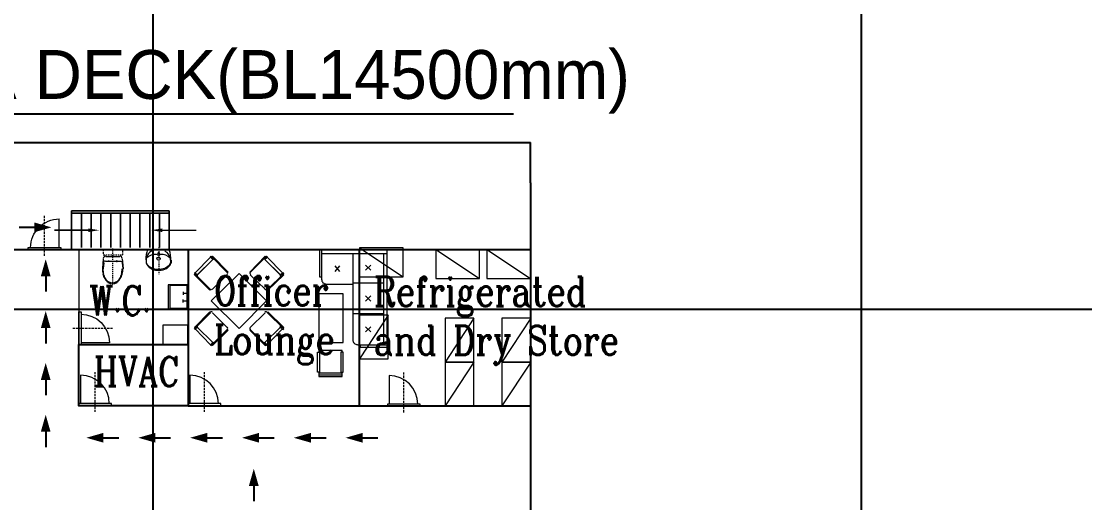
# Model space of a CAD drawing. Header units: millimetres. Extents: x -4 to 3776, y -4 to 4079.
# Drawn here: x 131.6 to 240.5, y 360.3 to 409.7 of the extents above; entities that cross this region are included whole.
import ezdxf
from ezdxf import colors
from ezdxf.entities.mleader import LeaderData, LeaderLine
from ezdxf.math import Vec2, Vec3

# ---------------------------------------------------------------- set-up
doc = ezdxf.new("R2010")
doc.units = ezdxf.units.MM
doc.linetypes.add('PDF_IMPORT', pattern=[1, 0.8, -0.2])
for name, color, linetype in [('BK_kedu', 255, 'Continuous'), ('PDF_0', 7, 'Continuous'), ('PDF_DOOR', 7, 'Continuous'), ('PDF_FUR', 7, 'Continuous'), ('PDF_JOINERWOEK', 7, 'Continuous'), ('PDF_SANITARY', 7, 'Continuous'), ('TEXT', 4, 'Continuous')]:
    doc.layers.add(name, color=color, linetype=linetype)
doc.layers.add('Sheet$GRID', color=254, linetype='Continuous', true_color=0xbebebe)
doc.styles.add('CHINESE', font='short.shx', dxfattribs={"bigfont": 'hzdxf.shx'})
doc.styles.add('ROMANC', font='ROMANC.shx', dxfattribs={"width": 0.8, "bigfont": 'HZDX.shx'})
doc.styles.get("Standard").update_dxf_attribs({"font": 'arial.ttf'})

# ---------------------------------------------------------------- blocks, each defined once
blk = doc.blocks.new('wai bu lou ti')
at = {"layer": 'PDF_0', "transparency": 33554559}
blk.add_hatch(color=256, dxfattribs=at).paths.add_polyline_path([(3603.81, 3634.08), (3603.81, 3633.71), (3604.92, 3633.9)])
at = {"layer": 'PDF_0', "lineweight": 0}
for points in [[(3612.08, 3631.91), (3602.1, 3631.91), (3602.1, 3635.89), (3612.08, 3635.89)], [(3602.1, 3635.66), (3612.08, 3635.66)], [(3603.11, 3632.14), (3603.11, 3635.66)], [(3604.09, 3632.14), (3604.09, 3635.66)], [(3605.1, 3632.14), (3605.1, 3635.66)], [(3606.12, 3632.14), (3606.12, 3635.66)], [(3607.09, 3632.14), (3607.09, 3635.66)], [(3608.11, 3632.14), (3608.11, 3635.66)], [(3609.08, 3632.14), (3609.08, 3635.66)], [(3610.1, 3632.14), (3610.1, 3635.66)], [(3611.11, 3632.14), (3611.11, 3635.66)], [(3612.08, 3632.14), (3612.08, 3635.66)], [(3611.39, 3633.9), (3614.86, 3633.9)]]:
    blk.add_lwpolyline(points, dxfattribs=at)
for points in [[(3602.1, 3631.91), (3602.1, 3635.89), (3612.08, 3635.89), (3612.08, 3631.91)], [(3612.08, 3631.91), (3612.08, 3635.89), (3602.1, 3635.89), (3602.1, 3631.91)], [(3612.08, 3635.66), (3602.1, 3635.66)], [(3603.11, 3635.66), (3603.11, 3632.14)], [(3604.09, 3635.66), (3604.09, 3632.14)], [(3605.1, 3635.66), (3605.1, 3632.14)], [(3606.12, 3635.66), (3606.12, 3632.14)], [(3607.09, 3635.66), (3607.09, 3632.14)], [(3608.11, 3635.66), (3608.11, 3632.14)], [(3609.08, 3635.66), (3609.08, 3632.14)], [(3610.1, 3635.66), (3610.1, 3632.14)], [(3611.11, 3635.66), (3611.11, 3632.14)], [(3612.08, 3635.66), (3612.08, 3632.14)], [(3600.34, 3633.9), (3603.81, 3633.9)]]:
    blk.add_lwpolyline(points, close=True, dxfattribs=at)
at = {"layer": 'PDF_0', "lineweight": 0, "transparency": 33554559}
blk.add_solid([(3611.39, 3633.71), (3611.39, 3634.08), (3610.28, 3633.9)], dxfattribs=at)
blk = doc.blocks.new('men')
at = {"layer": 'PDF_DOOR', "lineweight": 0}
blk.add_lwpolyline([(3722.174, 3595.896), (3722.174, 3593.113), (3722.368, 3593.113), (3722.368, 3595.896)], close=True, dxfattribs=at)
blk.add_lwpolyline([(3722.368, 3595.734), (3724.796, 3595.734)], dxfattribs=at)
at = {"layer": 'PDF_DOOR', "linetype": 'PDF_IMPORT', "lineweight": 0, "ltscale": 0.231192}
blk.add_lwpolyline([(3721.656, 3594.504), (3725.055, 3594.504)], dxfattribs=at)
at = {"layer": 'PDF_DOOR', "lineweight": 0}
blk.add_arc((3722.352, 3595.751), 2.444, 270, 0, dxfattribs=at)
blk = doc.blocks.new('椅子')
at = {"layer": 'PDF_FUR', "lineweight": 0}
for points in [[(0.18, 2.4), (0, 2.4), (0, 0), (0.18, 0)], [(2.22, 0), (2.68, 0), (2.68, 2.4), (2.22, 2.4)], [(2.31, 0), (2.31, 2.4)], [(2.5, 0), (2.5, 2.4)]]:
    blk.add_lwpolyline(points, dxfattribs=at)
for points in [[(2.22, 2.5), (0.18, 2.5), (0.18, 2.27), (2.22, 2.27)], [(2.22, 0.09), (2.22, -0.14), (0.18, -0.14), (0.18, 0.09)]]:
    blk.add_lwpolyline(points, close=True, dxfattribs=at)
blk = doc.blocks.new('jiantou')
at = {"color": 1, "lineweight": 25}
blk.add_line((3589.24, 3590.6), (3590.8, 3590.6), dxfattribs=at)
blk.add_lwpolyline([(3587.49, 3590.6, 0, 1, 0), (3589.24, 3590.6, 1, 1, 0)], format="xyseb", dxfattribs=at)
blk = doc.blocks.new('*U449')
at = {"color": 4, "lineweight": 25, "rotation": 90}
blk.add_blockref('jiantou', (3590.6, -3589.14), dxfattribs=at)
blk = doc.blocks.new('*U450')
at = {"color": 0, "linetype": 'ByBlock', "lineweight": -2, "transparency": 16777216}
for p in [(0, 15.93), (0, 10.62), (0, 5.31), (0, 0)]:
    blk.add_blockref('*U449', p, dxfattribs=at)
blk = doc.blocks.new('*U451')
at = {"color": 4, "lineweight": 25, "xscale": -1, "rotation": 359.9999999999703}
blk.add_blockref('jiantou', (3589.14, -3590.6), dxfattribs=at)
blk = doc.blocks.new('*U452')
at = {"color": 0, "linetype": 'ByBlock', "lineweight": -2, "transparency": 16777216}
for p in [(0, 0), (5.31, 0), (10.62, 0), (15.93, 0)]:
    blk.add_blockref('*U451', p, dxfattribs=at)
blk = doc.blocks.new('*U456')
at = {"color": 4, "lineweight": 25, "xscale": -1, "rotation": 359.9999999999703}
blk.add_blockref('jiantou', (3589.14, -3590.6), dxfattribs=at)
blk = doc.blocks.new('*U457')
at = {"color": 0, "linetype": 'ByBlock', "lineweight": -2, "transparency": 16777216}
for p in [(0, 0), (5.31, 0), (10.62, 0), (15.93, 0)]:
    blk.add_blockref('*U456', p, dxfattribs=at)

msp = doc.modelspace()

# ---------------------------------------------------------------- linework, layer by layer
at = {"color": 4, "lineweight": 25}
for p, q in [((71.497, 397.272), (183.747, 397.234)), ((183.746, 393.102), (183.747, 397.234)), ((183.746, 393.102), (183.746, 296.102)), ((71.497, 386.272), (183.746, 386.272)), ((142.687, 386.272), (148.687, 386.272)), ((148.687, 386.272), (148.687, 370.272)), ((166.216, 370.272, -9.732), (166.216, 386.272, -9.732)), ((148.687, 370.272), (183.746, 370.272))]:
    msp.add_line(p, q, dxfattribs=at)
msp.add_lwpolyline([(137.497, 376.562), (148.687, 376.562), (148.687, 370.272), (137.497, 370.272)], close=True, dxfattribs=at)
at = {"layer": 'PDF_FUR', "lineweight": 0}
for points in [[(150.979, 385.501), (149.407, 383.883), (149.592, 383.698), (151.211, 385.27)], [(150.979, 385.501), (150.979, 385.501)], [(151.026, 385.455), (151.118, 385.362), (151.211, 385.409), (151.257, 385.501)], [(156.713, 385.455), (156.62, 385.362), (156.528, 385.409), (156.482, 385.501)], [(156.759, 385.501), (158.331, 383.883), (158.146, 383.698), (156.528, 385.27)], [(156.805, 385.501), (156.805, 385.501)], [(162.346, 386.26), (162.115, 386.26), (162.115, 383.486), (162.346, 383.486)], [(166.279, 376.504), (166.279, 376.273), (169.054, 376.273), (169.054, 386.26), (162.346, 386.26), (162.346, 385.89)], [(162.346, 386.26), (162.346, 383.255)], [(162.346, 385.89), (169.054, 385.89)], [(165.539, 385.89), (165.539, 377.035)], [(168.684, 385.89), (168.684, 376.504)], [(169.054, 385.89), (169.054, 385.89)], [(174.033, 386.272), (178.518, 383.313)], [(179.261, 386.272), (183.746, 383.313)], [(151.164, 385.224), (149.638, 383.698)], [(156.574, 385.224), (158.1, 383.698)], [(163.687, 384.595), (164.195, 384.041)], [(164.195, 384.595), (163.687, 384.041)], [(167.389, 384.688), (166.834, 384.179)], [(167.389, 384.179), (166.834, 384.688)], [(149.361, 383.929), (149.361, 383.929)], [(149.453, 383.837), (149.546, 383.744), (149.453, 383.698), (149.407, 383.605)], [(155.048, 383.698), (156.574, 382.218)], [(158.331, 383.837), (158.193, 383.744), (158.285, 383.698), (158.331, 383.605)], [(158.377, 383.929), (158.377, 383.929)], [(162.854, 382.746), (165.536, 382.746)], [(168.684, 382.838), (165.539, 382.838)], [(168.684, 382.838), (168.684, 382.838)], [(167.389, 381.544), (166.834, 380.989)], [(167.389, 380.989), (166.834, 381.544)], [(152.69, 378.288), (151.164, 379.814)], [(155.048, 378.288), (156.574, 379.814)], [(168.684, 379.694), (165.539, 379.694)], [(168.684, 379.694), (168.684, 379.694)], [(177.941, 379.243), (174.982, 374.758)], [(183.754, 379.243), (180.794, 374.758)], [(149.361, 378.103), (149.361, 378.103)], [(149.453, 378.149), (149.546, 378.288), (149.453, 378.334), (149.407, 378.427)], [(150.979, 376.531), (149.407, 378.149), (149.592, 378.334), (151.211, 376.762)], [(151.164, 376.808), (149.638, 378.288)], [(156.528, 376.762), (158.146, 378.334), (158.331, 378.149), (158.193, 378.288), (158.285, 378.334), (158.331, 378.427)], [(158.331, 378.149), (156.759, 376.531)], [(158.377, 378.103), (158.377, 378.103)], [(167.389, 378.353), (166.834, 377.845)], [(167.389, 377.845), (166.834, 378.353)], [(150.979, 376.485), (150.979, 376.485)], [(151.026, 376.577), (151.118, 376.67), (151.211, 376.623), (151.257, 376.531)], [(156.713, 376.577), (156.62, 376.67), (156.528, 376.623), (156.482, 376.531)], [(156.805, 376.485), (156.805, 376.485)], [(166.048, 376.504), (169.054, 376.504)], [(177.941, 374.758), (174.981, 370.272)], [(183.754, 374.758), (180.794, 370.272)]]:
    msp.add_lwpolyline(points, dxfattribs=at)
for points in [[(151.026, 385.594), (152.69, 383.929), (152.783, 383.975), (151.164, 385.594), (151.118, 385.501), (151.026, 385.455), (150.979, 385.501)], [(151.211, 385.27), (150.979, 385.501)], [(156.713, 385.594), (155.048, 383.929), (155.002, 383.975), (156.574, 385.594), (156.667, 385.501), (156.713, 385.455), (156.805, 385.501)], [(156.528, 385.27), (156.759, 385.501)], [(174.033, 386.272), (174.033, 383.313), (178.518, 383.313), (178.518, 386.272)], [(179.261, 386.272), (179.261, 383.313), (183.746, 383.313), (183.746, 386.272)], [(149.315, 383.698), (149.361, 383.79), (149.453, 383.837), (149.361, 383.929), (149.315, 383.837), (150.979, 382.172), (150.887, 382.126)], [(153.892, 383.837), (156.713, 381.016), (153.892, 378.195), (151.026, 381.016)], [(158.47, 383.698), (158.377, 383.79), (158.331, 383.837), (158.377, 383.929), (158.47, 383.837), (156.805, 382.172), (156.852, 382.126)], [(164.552, 376.765), (164.552, 381.759), (162.055, 381.759), (162.055, 376.765)], [(149.315, 378.288), (149.361, 378.242), (149.453, 378.149), (149.361, 378.103), (149.315, 378.149), (150.979, 379.814), (150.887, 379.906)], [(158.47, 378.288), (158.377, 378.242), (158.331, 378.149), (158.377, 378.103), (158.47, 378.149), (156.805, 379.814), (156.852, 379.906)], [(177.941, 379.243), (174.982, 379.243), (174.982, 374.758), (177.941, 374.758)], [(183.754, 379.243), (180.794, 379.243), (180.794, 374.758), (183.754, 374.758)], [(151.026, 376.438), (152.69, 378.103), (152.783, 378.011), (151.164, 376.438), (151.118, 376.485), (151.026, 376.577), (150.979, 376.485)], [(156.713, 376.438), (155.048, 378.103), (155.002, 378.011), (156.574, 376.438), (156.667, 376.485), (156.713, 376.577), (156.805, 376.485)], [(151.211, 376.762), (150.979, 376.531)], [(156.528, 376.762), (156.759, 376.531)], [(177.941, 374.758), (174.981, 374.758), (174.981, 370.272), (177.941, 370.272)], [(183.754, 374.758), (180.794, 374.758), (180.794, 370.272), (183.754, 370.272)]]:
    msp.add_lwpolyline(points, close=True, dxfattribs=at)
at = {"layer": 'PDF_FUR', "lineweight": 0, "elevation": -9.732}
for points in [[(166.216, 386.441), (166.216, 383.482), (170.702, 383.482), (170.702, 386.441)], [(169.176, 379.57), (166.216, 379.57), (166.216, 375.085), (169.176, 375.085)]]:
    msp.add_lwpolyline(points, close=True, dxfattribs=at)
for points in [[(166.216, 386.441), (170.702, 383.482)], [(169.176, 379.57), (166.216, 375.085)]]:
    msp.add_lwpolyline(points, dxfattribs=at)
at = {"layer": 'PDF_FUR', "lineweight": 0}
for points in [[(152.69, 383.698), (151.164, 382.218, -0.4304007), (150.934, 382.219)], [(156.344, 376.809, 0.4304007), (156.574, 376.808), (158.1, 378.288)]]:
    msp.add_lwpolyline(points, format="xyb", dxfattribs=at)
for centre, radius, start, end in [((151.234, 385.154), 0.162, 45.00144, 138.14974), ((156.459, 385.154), 0.162, 41.85026, 134.99856), ((149.754, 383.628), 0.162, 131.85026, 224.99856), ((152.575, 383.86), 0.162, 311.85026, 44.99856), ((155.164, 383.86), 0.162, 135.00144, 228.14974), ((157.984, 383.628), 0.162, 315.00144, 48.14974), ((156.644, 382.334), 0.162, 221.85026, 314.99856), ((162.831, 383.231), 0.486, 179.99993, 270.00007), ((151.049, 379.744), 0.162, 41.85026, 134.99856), ((156.644, 379.744), 0.162, 45.00144, 138.14974), ((149.754, 378.45), 0.162, 135.00144, 228.14974), ((152.574, 378.219), 0.162, 315.00144, 48.14974), ((155.164, 378.219), 0.162, 131.85026, 224.99856), ((157.984, 378.45), 0.162, 311.85026, 44.99856), ((151.234, 376.924), 0.162, 221.85026, 314.99856), ((166.025, 377.035), 0.486, 179.99993, 270.00007)]:
    msp.add_arc(centre, radius, start, end, dxfattribs=at)
at = {"layer": 'PDF_JOINERWOEK', "lineweight": 0}
msp.add_lwpolyline([(137.497, 386.272), (137.497, 376.562), (148.687, 376.562), (148.687, 386.272)], close=True, dxfattribs=at)
at = {"layer": 'PDF_SANITARY', "linetype": 'PDF_IMPORT', "lineweight": 0, "ltscale": 0.184954}
msp.add_lwpolyline([(139.989, 386.251), (139.989, 385.743), (141.977, 385.743), (141.977, 386.251), (139.989, 386.251)], dxfattribs=at)
at = {"layer": 'PDF_SANITARY', "lineweight": 0}
for points in [[(140.267, 385.558), (141.7, 385.558)], [(140.035, 384.91), (139.989, 384.355), (139.989, 384.309)], [(141.746, 385.049), (140.96, 385.049), (140.22, 385.049)], [(141.931, 385.326), (142.024, 384.355), (142.024, 384.309)], [(148.178, 381.934), (148.178, 381.888), (148.178, 381.657)], [(148.687, 381.795), (148.178, 381.795)], [(148.178, 380.871), (148.178, 380.917), (148.178, 381.148)], [(148.687, 381.009), (148.178, 381.009)]]:
    msp.add_lwpolyline(points, dxfattribs=at)
at = {"layer": 'PDF_SANITARY', "linetype": 'PDF_IMPORT', "lineweight": 0, "ltscale": 0.138715}
for points in [[(140.96, 382.691), (140.96, 386.436)], [(145.676, 386.529), (145.676, 383.754)]]:
    msp.add_lwpolyline(points, dxfattribs=at)
at = {"layer": 'PDF_SANITARY', "lineweight": 0}
for points in [[(144.986, 386.155, 0.2961913), (144.382, 385.188), (144.382, 385.095), (144.382, 385.003), (144.382, 384.91), (144.428, 384.818), (144.474, 384.725), (144.52, 384.633), (144.613, 384.54), (144.705, 384.448), (144.798, 384.402), (144.89, 384.355), (144.983, 384.263), (145.122, 384.217), (145.26, 384.217), (145.353, 384.17), (145.491, 384.17), (145.63, 384.17), (145.769, 384.17), (145.908, 384.17), (146.046, 384.217), (146.139, 384.217), (146.278, 384.263), (146.37, 384.309), (146.509, 384.355), (146.601, 384.448), (146.694, 384.54), (146.74, 384.587), (146.832, 384.679), (146.879, 384.772), (146.925, 384.864), (146.971, 384.957), (146.971, 385.095), (146.971, 385.188)], [(139.989, 385.326), (139.897, 384.355), (139.897, 384.309, 0.0535265), (139.974, 383.753)], [(141.724, 385.095, -0.3879167), (141.931, 384.91), (141.977, 384.355), (141.977, 384.309, -0.0535209), (141.9, 383.753)], [(139.949, 383.771, 0.0743774), (140.146, 383.298, 0.1068861), (140.48, 382.936)], [(139.994, 383.782, 0.074189), (140.185, 383.322, 0.1066972), (140.505, 382.975)], [(141.369, 382.975, 0.1065869), (141.689, 383.322, 0.0741863), (141.88, 383.782)], [(141.394, 382.936, 0.1068932), (141.728, 383.298, 0.0742588), (141.925, 383.771)], [(140.516, 382.994, 0.0979327), (140.807, 382.883, 0.0611449), (140.925, 382.877)], [(140.949, 382.877, 0.061121), (141.063, 382.886, 0.0979192), (141.358, 382.994)]]:
    msp.add_lwpolyline(points, format="xyb", dxfattribs=at)
for points in [[(140.59, 385.141), (140.59, 385.049), (140.498, 385.049), (140.498, 385.141)], [(141.33, 385.141), (141.33, 385.049), (141.422, 385.049), (141.422, 385.141)], [(146.652, 382.674), (146.652, 380.177), (148.687, 380.177), (148.687, 382.674)], [(146.791, 382.581), (146.791, 380.27), (148.594, 380.27), (148.594, 382.581)], [(146.092, 378.529), (146.092, 376.541), (148.635, 376.541), (148.635, 378.529)]]:
    msp.add_lwpolyline(points, close=True, dxfattribs=at)
for centre, radius in [((145.653, 385.35), 0.162), ((145.653, 385.904), 0.0694)]:
    msp.add_circle(centre, radius, dxfattribs=at)
for centre, radius, start, end in [((140.243, 385.349), 0.254, 90.21357, 174.95737), ((141.677, 385.349), 0.254, 5.03581, 89.79325), ((147.688, 385.211), 3.352, 161.58713, 179.56025), ((145.33, 384.517), 1.272, 85.14402, 136.37341), ((145.653, 385.904), 0.208, 205.93747, 334.06253), ((145.931, 384.517), 1.272, 43.62659, 94.85598), ((145.792, 385.165), 1.087, 0.74147, 63.03426), ((143.85, 385.211), 3.075, 359.3353, 19.26429), ((140.197, 384.887), 0.208, 90.19403, 174.98578), ((142.462, 384.379), 2.519, 181.85363, 194.11785), ((139.415, 384.378), 2.516, 345.87846, 358.15885), ((140.937, 383.686), 0.902, 238.56836, 261.02778), ((140.937, 383.686), 0.903, 278.97486, 301.4238)]:
    msp.add_arc(centre, radius, start, end, dxfattribs=at)
for points in [[(144.392, 385.208), (144.331, 384.885), (144.547, 384.57), (144.948, 384.396)], [(144.948, 384.396), (145.35, 384.222), (145.868, 384.218), (146.286, 384.386)], [(146.286, 384.386), (146.705, 384.553), (146.951, 384.864), (146.922, 385.188)]]:
    msp.add_open_spline(points, degree=3, dxfattribs=at)
at = {"layer": 'Sheet$GRID'}
for points in [[(145.065, 608.276), (145.065, 0.013)], [(217.595, 608.276), (217.595, 0.013)], [(0.007, 380.177), (870.358, 380.177)]]:
    msp.add_lwpolyline(points, dxfattribs=at)
at = {"layer": 'TEXT', "color": 1}
msp.add_line((126.657, 400.178), (181.979, 400.178), dxfattribs=at)

# ---------------------------------------------------------------- block references
at = {"color": 4, "lineweight": 25}
for name, p in [('wai bu lou ti', (-3465.352, -3245.638)), ('jiantou', (-3427.993, -3223.599)), ('jiantou', (-3422.687, -3223.599))]:
    msp.add_blockref(name, p, dxfattribs=at)
at = {"color": 4, "lineweight": 25, "xscale": -1}
for name, p, rotation in [('*U457', (117.103, 388.551), 180), ('*U450', (134.096, 383.643), 180), ('jiantou', (3746.001, 3951.319), 90.00000000003588)]:
    msp.add_blockref(name, p, dxfattribs=dict(at, rotation=rotation))
at = {"color": 4, "lineweight": 25, "yscale": 1.2, "zscale": 1.2}
for p, xscale, rotation in [((-4179.423, -4080.344), -1.2, 269.9999999999688), ((-4329.13, 4691.638), -1.2, 180), ((4452.573, -4096.336), 1.2, 89.99999999995455), ((4463.762, -4096.336), 1.2, 89.99999999995455), ((4484.166, -4096.381), 1.2, 89.99999999995455)]:
    msp.add_blockref('men', p, dxfattribs=dict(at, xscale=xscale, rotation=rotation))
at = {"color": 4, "lineweight": 25}
for name, p, rotation in [('椅子', (162.055, 375.952), 270), ('*U452', (155.843, 367.003), 180.0000000000359)]:
    msp.add_blockref(name, p, dxfattribs=dict(at, rotation=rotation))

# ---------------------------------------------------------------- texts
at = {"color": 4, "lineweight": 25, "char_height": 3, "attachment_point": 1, "style": 'ROMANC'}
for s, insert in [('{\\Fromanc,hzdx|c134;Officer \\PLounge}', (151.348, 383.555)), ('{\\Fromanc,hzdx|c134;Refrigerated \\Pand Dry Store}', (167.696, 383.482, -9.732)), ('{\\Fromanc,hzdx|c134;W.C.}', (138.561, 382.538, -3.308)), ('{\\Fromanc,hzdx|c134;HVAC}', (139.029, 375.279))]:
    msp.add_mtext(s, dxfattribs=dict(at, insert=insert))
at = {"layer": 'TEXT', "color": 3, "style": 'CHINESE'}
msp.add_text('A DECK(BL14500mm)', height=5, dxfattribs=at).set_placement((126.657, 401.713))

# ---------------------------------------------------------------- leaders
at = {"layer": 'BK_kedu'}
ml = msp.add_multileader_mtext('Standard', dxfattribs=at)
ml.set_content('', color=256)
ml.set_leader_properties()
ml.build(insert=Vec2(0, 0))
ml.multileader.update_dxf_attribs({"text_right_attachment_type": 6, "dogleg_length": 0.36, "arrow_head_size": 0.18})
ctx = ml.context
ctx.base_point, ctx.char_height, ctx.arrow_head_size, ctx.landing_gap_size, ctx.plane_origin = Vec3(3775.999, 4079.328), 0.18, 0.18, 0.09, Vec3(3774.639, 4079.328)
ctx.right_attachment = 6
notes = []
notes.append((ctx, [(0, (0, 0, 0), (0, 0), (1, 0), 1, [])]))
ctx.mtext.insert, ctx.mtext.flow_direction = Vec3(3776.089, 4079.418), 5
for ctx, leaders in notes:
    for number, flags, end, landing, length, lines in leaders:
        leader = LeaderData()
        leader.index, (leader.has_last_leader_line, leader.has_dogleg_vector, leader.attachment_direction) = number, flags
        leader.last_leader_point, leader.dogleg_vector, leader.dogleg_length = Vec3(end), Vec3(landing), length
        for number, points, colour, breaks in lines:
            line = LeaderLine()
            line.index, line.vertices, line.color, line.breaks = number, Vec3.list(points), colors.encode_raw_color(colour), breaks
            leader.lines.append(line)
        ctx.leaders.append(leader)

doc.saveas('drawing.dxf')
